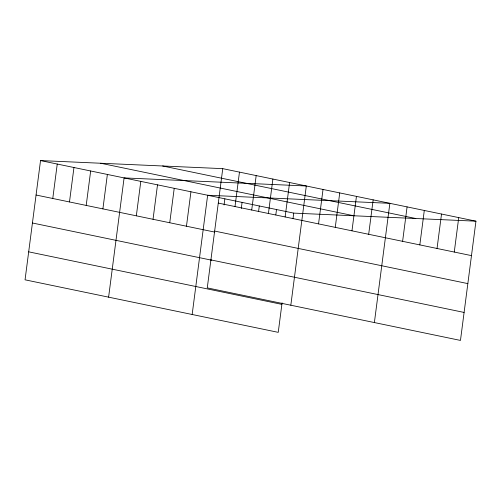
<?xml version="1.0" encoding="UTF-8"?>
<svg xmlns="http://www.w3.org/2000/svg" width="501" height="501" viewBox="0 0 501 501"><rect width="100%" height="100%" fill="white"/><g stroke="black" fill="none" stroke-linecap="round" stroke-linejoin="round"><path stroke-width="0.75" d="M222.757 168.649L207.27 287.887L460.463 340.423L475.95 221.179L222.757 168.649L40.537 160.577L25.05 279.821L278.243 332.351L282.069 302.854M52.774 198.49L57.246 164.046M69.482 201.953L73.96 167.509M86.197 205.423L90.668 170.979M102.905 208.886L107.377 174.448M108.604 297.156L124.091 177.911L306.311 185.984L290.824 305.222M136.328 215.825L140.8 181.381M153.037 219.288L157.508 184.85M169.745 222.757L174.223 188.313M186.46 226.227L190.931 191.783M192.159 314.49L207.639 195.252L389.866 203.318L374.379 322.563M224.066 204.947L224.861 198.822M234.994 206.556L239.472 172.112M241.282 208.516L242.077 202.398M251.709 210.025L256.18 175.582M258.597 211.328L259.293 205.967M268.417 213.489L272.888 179.051M275.813 214.898L276.508 209.537M285.132 216.958L289.603 182.514M293.029 218.467L293.73 213.113L475.95 221.179M318.548 223.891L323.026 189.453M335.263 227.36L339.734 192.916M351.971 230.829L356.443 196.386M368.68 234.293L373.157 199.855M402.61 241.332L407.081 206.894M419.825 244.908L424.297 210.464M437.041 248.477L441.519 214.04M454.263 252.053L458.734 217.609M162.625 165.981L415.817 218.517M100.67 163.238L353.863 215.774M40.537 160.577L293.73 213.113M218.286 203.087L471.479 255.623M214.653 231.074L467.84 283.61M36.066 195.021L214.397 232.019M210.908 259.906L464.095 312.436M32.427 223.001L211.51 260.163M28.682 251.834L281.875 304.37"/></g></svg>
